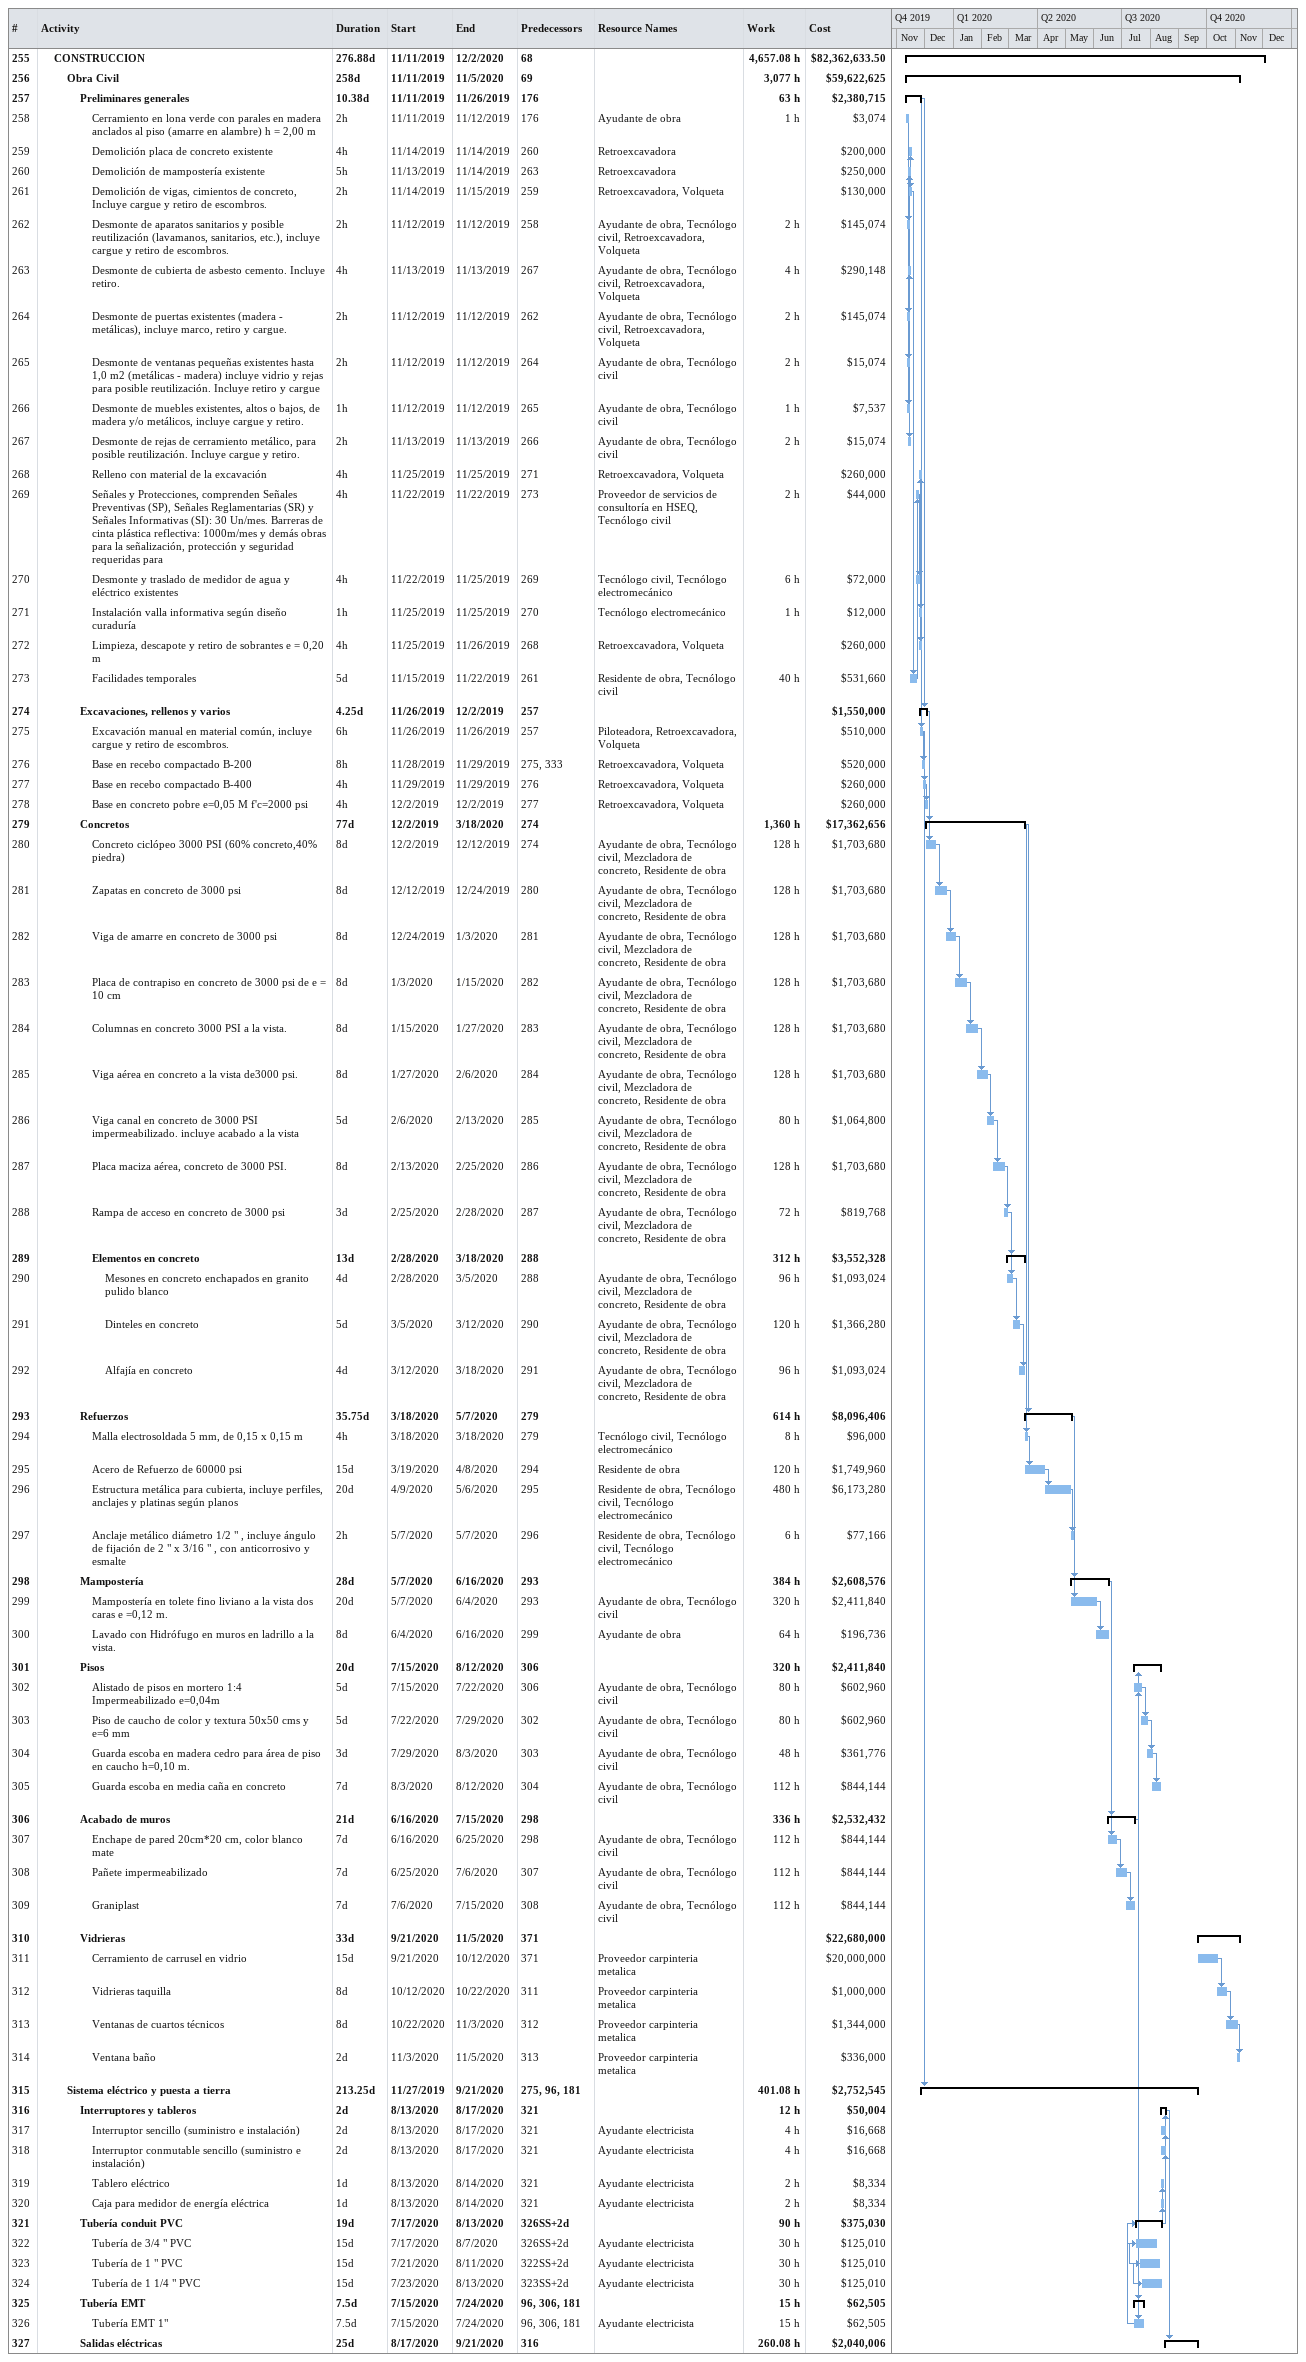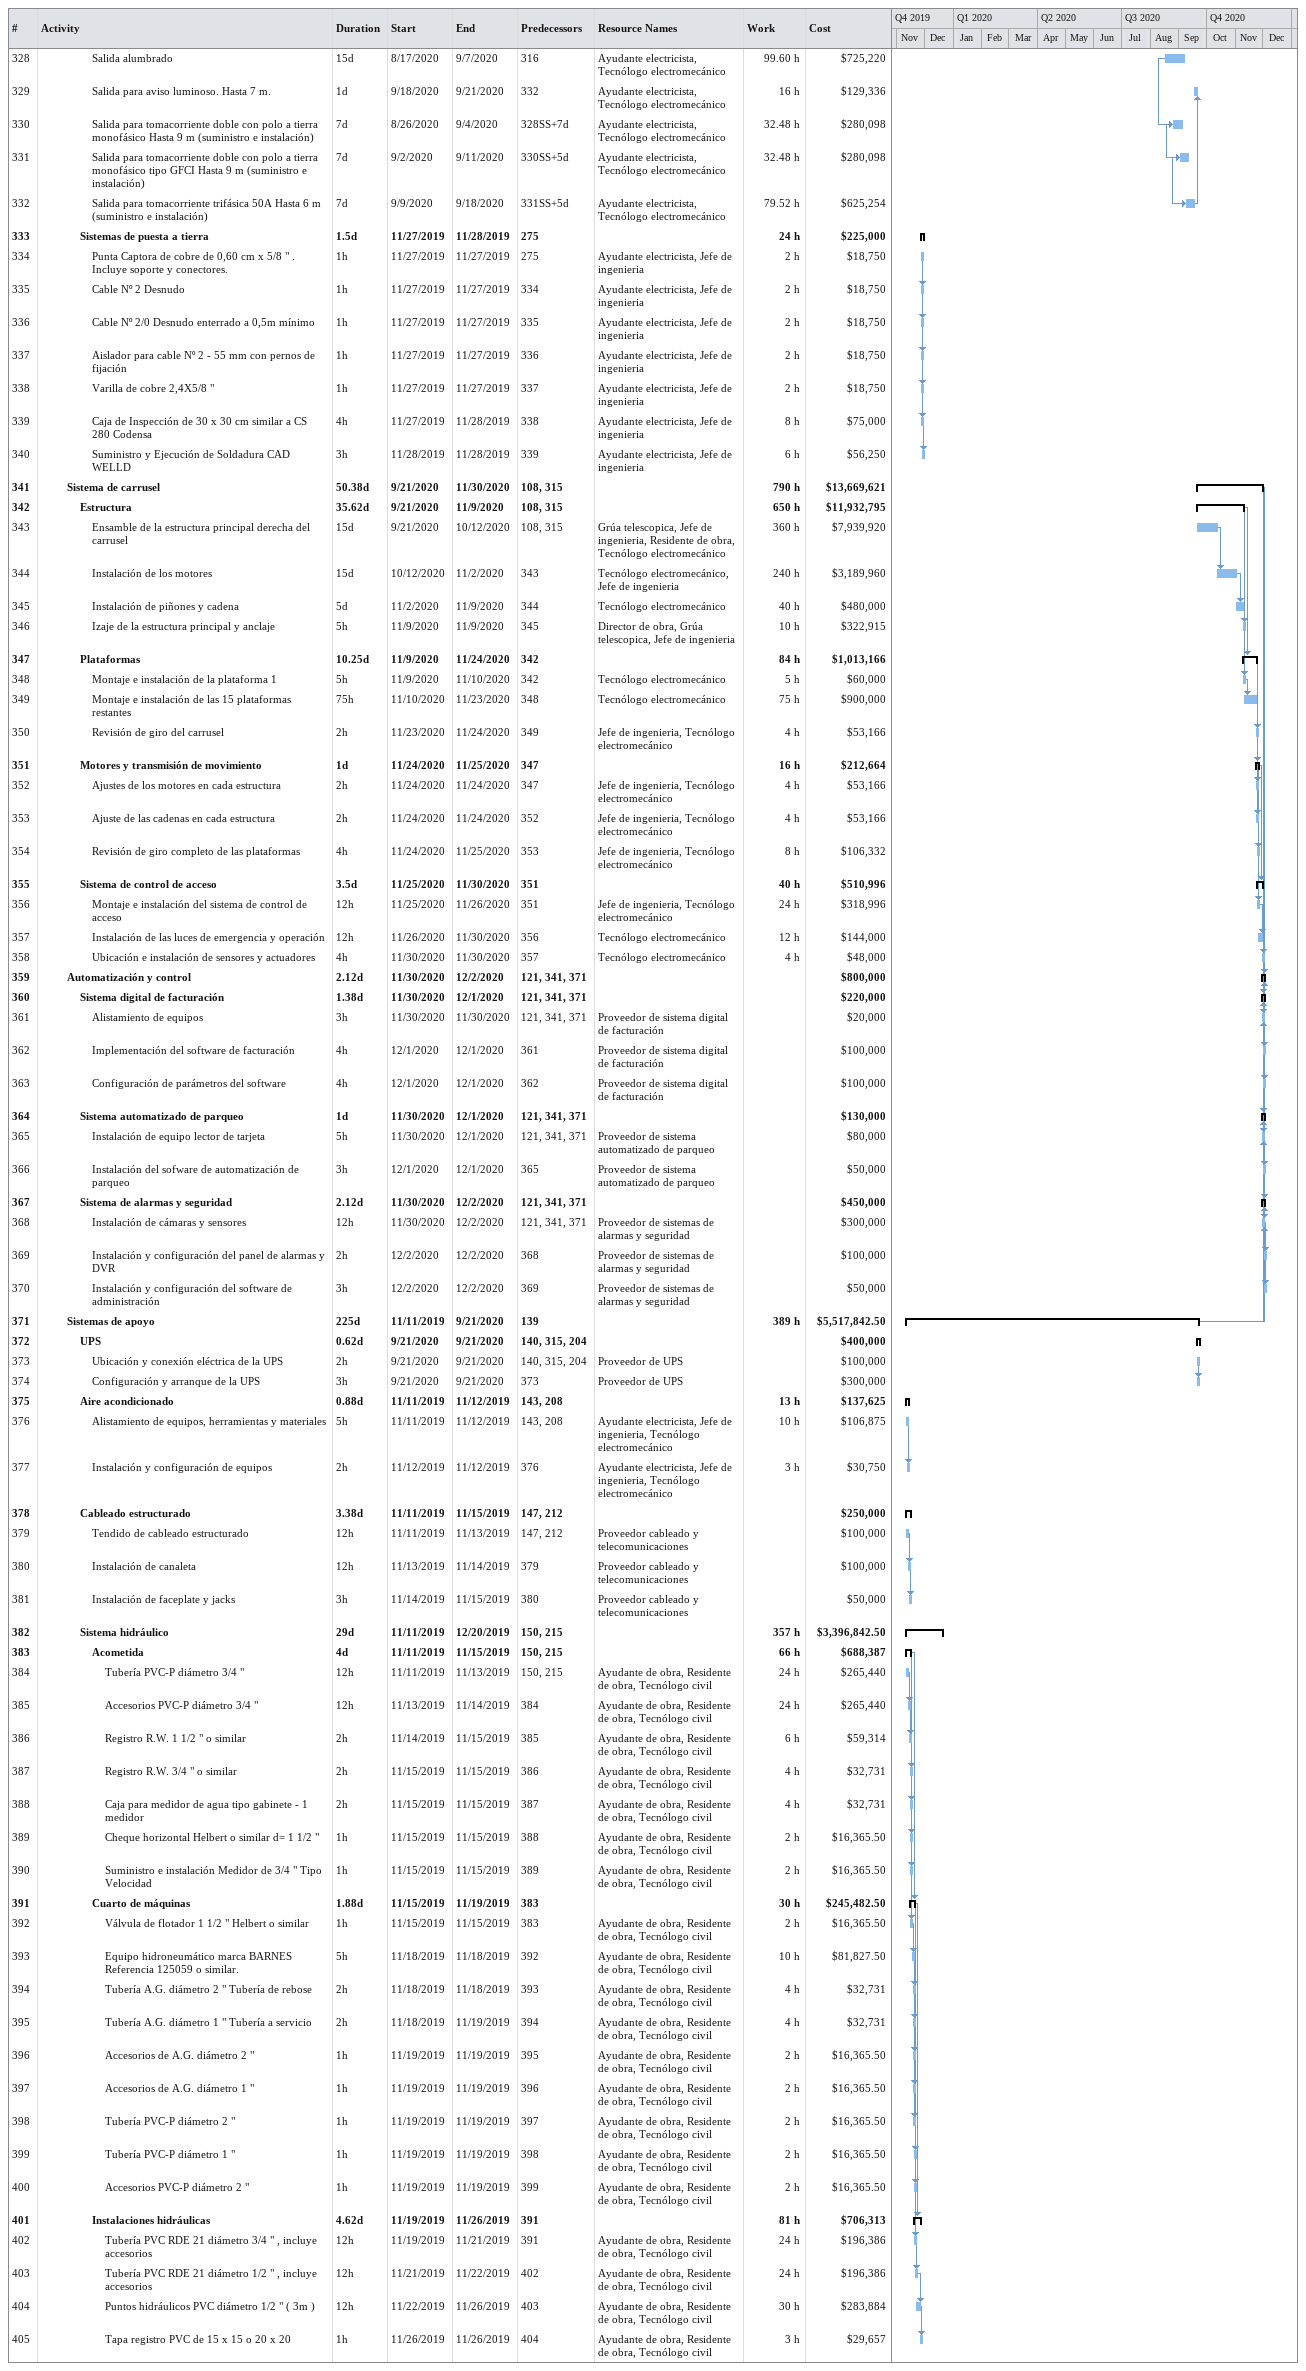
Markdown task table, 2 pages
| ID | Level | Task | Duration | Start | Finish | Predecessors | Resources | Work (h) | Cost ($) |
|---|---|---|---|---|---|---|---|---|---|
| 255 | 2 | **CONSTRUCCION** | 276.88d | 2019-11-11 | 2020-12-02 | 68 |  | 4657.08 | 82362633.50 |
| 256 | 3 | **Obra Civil** | 258d | 2019-11-11 | 2020-11-05 | 69 |  | 3077 | 59622625 |
| 257 | 4 | **Preliminares generales** | 10.38d | 2019-11-11 | 2019-11-26 | 176 |  | 63 | 2380715 |
| 258 | 5 | Cerramiento en lona verde con parales en madera anclados al piso (amarre en alambre) h = 2,00 m | 2h | 2019-11-11 | 2019-11-12 | 176 | Ayudante de obra | 1 | 3074 |
| 259 | 5 | Demolición placa de concreto existente | 4h | 2019-11-14 | 2019-11-14 | 260 | Retroexcavadora |  | 200000 |
| 260 | 5 | Demolición de mampostería existente | 5h | 2019-11-13 | 2019-11-14 | 263 | Retroexcavadora |  | 250000 |
| 261 | 5 | Demolición de vigas, cimientos de concreto, Incluye cargue y retiro de escombros. | 2h | 2019-11-14 | 2019-11-15 | 259 | Retroexcavadora, Volqueta |  | 130000 |
| 262 | 5 | Desmonte de aparatos sanitarios y posible reutilización (lavamanos, sanitarios, etc.), incluye cargue y retiro de escombros. | 2h | 2019-11-12 | 2019-11-12 | 258 | Ayudante de obra, Tecnólogo civil, Retroexcavadora, Volqueta | 2 | 145074 |
| 263 | 5 | Desmonte de cubierta de asbesto cemento. Incluye retiro. | 4h | 2019-11-13 | 2019-11-13 | 267 | Ayudante de obra, Tecnólogo civil, Retroexcavadora, Volqueta | 4 | 290148 |
| 264 | 5 | Desmonte de puertas existentes (madera - metálicas), incluye marco, retiro y cargue. | 2h | 2019-11-12 | 2019-11-12 | 262 | Ayudante de obra, Tecnólogo civil, Retroexcavadora, Volqueta | 2 | 145074 |
| 265 | 5 | Desmonte de ventanas pequeñas existentes hasta 1,0 m2 (metálicas - madera) incluye vidrio y rejas para posible reutilización. Incluye retiro y cargue | 2h | 2019-11-12 | 2019-11-12 | 264 | Ayudante de obra, Tecnólogo civil | 2 | 15074 |
| 266 | 5 | Desmonte de muebles existentes, altos o bajos, de madera y/o metálicos, incluye cargue y retiro. | 1h | 2019-11-12 | 2019-11-12 | 265 | Ayudante de obra, Tecnólogo civil | 1 | 7537 |
| 267 | 5 | Desmonte de rejas de cerramiento metálico, para posible reutilización. Incluye cargue y retiro. | 2h | 2019-11-13 | 2019-11-13 | 266 | Ayudante de obra, Tecnólogo civil | 2 | 15074 |
| 268 | 5 | Relleno con material de la excavación | 4h | 2019-11-25 | 2019-11-25 | 271 | Retroexcavadora, Volqueta |  | 260000 |
| 269 | 5 | Señales y Protecciones, comprenden Señales Preventivas (SP), Señales Reglamentarias (SR) y Señales Informativas (SI): 30 Un/mes. Barreras de cinta plástica reflectiva: 1000m/mes y demás obras para la señalización, protección y seguridad requeridas para | 4h | 2019-11-22 | 2019-11-22 | 273 | Proveedor de servicios de consultoría en HSEQ, Tecnólogo civil | 2 | 44000 |
| 270 | 5 | Desmonte y traslado de medidor de agua y eléctrico existentes | 4h | 2019-11-22 | 2019-11-25 | 269 | Tecnólogo civil, Tecnólogo electromecánico | 6 | 72000 |
| 271 | 5 | Instalación valla informativa según diseño curaduría | 1h | 2019-11-25 | 2019-11-25 | 270 | Tecnólogo electromecánico | 1 | 12000 |
| 272 | 5 | Limpieza, descapote y retiro de sobrantes e = 0,20 m | 4h | 2019-11-25 | 2019-11-26 | 268 | Retroexcavadora, Volqueta |  | 260000 |
| 273 | 5 | Facilidades temporales | 5d | 2019-11-15 | 2019-11-22 | 261 | Residente de obra, Tecnólogo civil | 40 | 531660 |
| 274 | 4 | **Excavaciones, rellenos y varios** | 4.25d | 2019-11-26 | 2019-12-02 | 257 |  |  | 1550000 |
| 275 | 5 | Excavación manual en material común, incluye cargue y retiro de escombros. | 6h | 2019-11-26 | 2019-11-26 | 257 | Piloteadora, Retroexcavadora, Volqueta |  | 510000 |
| 276 | 5 | Base en recebo compactado B-200 | 8h | 2019-11-28 | 2019-11-29 | 275, 333 | Retroexcavadora, Volqueta |  | 520000 |
| 277 | 5 | Base en recebo compactado B-400 | 4h | 2019-11-29 | 2019-11-29 | 276 | Retroexcavadora, Volqueta |  | 260000 |
| 278 | 5 | Base en concreto pobre e=0,05 M f'c=2000 psi | 4h | 2019-12-02 | 2019-12-02 | 277 | Retroexcavadora, Volqueta |  | 260000 |
| 279 | 4 | **Concretos** | 77d | 2019-12-02 | 2020-03-18 | 274 |  | 1360 | 17362656 |
| 280 | 5 | Concreto ciclópeo 3000 PSI (60% concreto,40% piedra) | 8d | 2019-12-02 | 2019-12-12 | 274 | Ayudante de obra, Tecnólogo civil, Mezcladora de concreto, Residente de obra | 128 | 1703680 |
| 281 | 5 | Zapatas en concreto de 3000 psi | 8d | 2019-12-12 | 2019-12-24 | 280 | Ayudante de obra, Tecnólogo civil, Mezcladora de concreto, Residente de obra | 128 | 1703680 |
| 282 | 5 | Viga de amarre en concreto de 3000 psi | 8d | 2019-12-24 | 2020-01-03 | 281 | Ayudante de obra, Tecnólogo civil, Mezcladora de concreto, Residente de obra | 128 | 1703680 |
| 283 | 5 | Placa de contrapiso en concreto de 3000 psi de e = 10 cm | 8d | 2020-01-03 | 2020-01-15 | 282 | Ayudante de obra, Tecnólogo civil, Mezcladora de concreto, Residente de obra | 128 | 1703680 |
| 284 | 5 | Columnas en concreto 3000 PSI a la vista. | 8d | 2020-01-15 | 2020-01-27 | 283 | Ayudante de obra, Tecnólogo civil, Mezcladora de concreto, Residente de obra | 128 | 1703680 |
| 285 | 5 | Viga aérea en concreto a la vista de3000 psi. | 8d | 2020-01-27 | 2020-02-06 | 284 | Ayudante de obra, Tecnólogo civil, Mezcladora de concreto, Residente de obra | 128 | 1703680 |
| 286 | 5 | Viga canal en concreto de 3000 PSI impermeabilizado. incluye acabado a la vista | 5d | 2020-02-06 | 2020-02-13 | 285 | Ayudante de obra, Tecnólogo civil, Mezcladora de concreto, Residente de obra | 80 | 1064800 |
| 287 | 5 | Placa maciza aérea, concreto de 3000 PSI. | 8d | 2020-02-13 | 2020-02-25 | 286 | Ayudante de obra, Tecnólogo civil, Mezcladora de concreto, Residente de obra | 128 | 1703680 |
| 288 | 5 | Rampa de acceso en concreto de 3000 psi | 3d | 2020-02-25 | 2020-02-28 | 287 | Ayudante de obra, Tecnólogo civil, Mezcladora de concreto, Residente de obra | 72 | 819768 |
| 289 | 5 | **Elementos en concreto** | 13d | 2020-02-28 | 2020-03-18 | 288 |  | 312 | 3552328 |
| 290 | 6 | Mesones en concreto enchapados en granito pulido blanco | 4d | 2020-02-28 | 2020-03-05 | 288 | Ayudante de obra, Tecnólogo civil, Mezcladora de concreto, Residente de obra | 96 | 1093024 |
| 291 | 6 | Dinteles en concreto | 5d | 2020-03-05 | 2020-03-12 | 290 | Ayudante de obra, Tecnólogo civil, Mezcladora de concreto, Residente de obra | 120 | 1366280 |
| 292 | 6 | Alfajía en concreto | 4d | 2020-03-12 | 2020-03-18 | 291 | Ayudante de obra, Tecnólogo civil, Mezcladora de concreto, Residente de obra | 96 | 1093024 |
| 293 | 4 | **Refuerzos** | 35.75d | 2020-03-18 | 2020-05-07 | 279 |  | 614 | 8096406 |
| 294 | 5 | Malla electrosoldada 5 mm, de 0,15 x 0,15 m | 4h | 2020-03-18 | 2020-03-18 | 279 | Tecnólogo civil, Tecnólogo electromecánico | 8 | 96000 |
| 295 | 5 | Acero de Refuerzo de 60000 psi | 15d | 2020-03-19 | 2020-04-08 | 294 | Residente de obra | 120 | 1749960 |
| 296 | 5 | Estructura metálica para cubierta, incluye perfiles, anclajes y platinas según planos | 20d | 2020-04-09 | 2020-05-06 | 295 | Residente de obra, Tecnólogo civil, Tecnólogo electromecánico | 480 | 6173280 |
| 297 | 5 | Anclaje metálico diámetro 1/2 " , incluye ángulo de fijación de 2 " x 3/16 " , con anticorrosivo y esmalte | 2h | 2020-05-07 | 2020-05-07 | 296 | Residente de obra, Tecnólogo civil, Tecnólogo electromecánico | 6 | 77166 |
| 298 | 4 | **Mampostería** | 28d | 2020-05-07 | 2020-06-16 | 293 |  | 384 | 2608576 |
| 299 | 5 | Mampostería en tolete fino liviano a la vista dos caras e =0,12 m. | 20d | 2020-05-07 | 2020-06-04 | 293 | Ayudante de obra, Tecnólogo civil | 320 | 2411840 |
| 300 | 5 | Lavado con Hidrófugo en muros en ladrillo a la vista. | 8d | 2020-06-04 | 2020-06-16 | 299 | Ayudante de obra | 64 | 196736 |
| 301 | 4 | **Pisos** | 20d | 2020-07-15 | 2020-08-12 | 306 |  | 320 | 2411840 |
| 302 | 5 | Alistado de pisos en mortero 1:4 Impermeabilizado e=0,04m | 5d | 2020-07-15 | 2020-07-22 | 306 | Ayudante de obra, Tecnólogo civil | 80 | 602960 |
| 303 | 5 | Piso de caucho de color y textura 50x50 cms y e=6 mm | 5d | 2020-07-22 | 2020-07-29 | 302 | Ayudante de obra, Tecnólogo civil | 80 | 602960 |
| 304 | 5 | Guarda escoba en madera cedro para área de piso en caucho h=0,10 m. | 3d | 2020-07-29 | 2020-08-03 | 303 | Ayudante de obra, Tecnólogo civil | 48 | 361776 |
| 305 | 5 | Guarda escoba en media caña en concreto | 7d | 2020-08-03 | 2020-08-12 | 304 | Ayudante de obra, Tecnólogo civil | 112 | 844144 |
| 306 | 4 | **Acabado de muros** | 21d | 2020-06-16 | 2020-07-15 | 298 |  | 336 | 2532432 |
| 307 | 5 | Enchape de pared 20cm*20 cm, color blanco mate | 7d | 2020-06-16 | 2020-06-25 | 298 | Ayudante de obra, Tecnólogo civil | 112 | 844144 |
| 308 | 5 | Pañete impermeabilizado | 7d | 2020-06-25 | 2020-07-06 | 307 | Ayudante de obra, Tecnólogo civil | 112 | 844144 |
| 309 | 5 | Graniplast | 7d | 2020-07-06 | 2020-07-15 | 308 | Ayudante de obra, Tecnólogo civil | 112 | 844144 |
| 310 | 4 | **Vidrieras** | 33d | 2020-09-21 | 2020-11-05 | 371 |  |  | 22680000 |
| 311 | 5 | Cerramiento de carrusel en vidrio | 15d | 2020-09-21 | 2020-10-12 | 371 | Proveedor carpinteria metalica |  | 20000000 |
| 312 | 5 | Vidrieras taquilla | 8d | 2020-10-12 | 2020-10-22 | 311 | Proveedor carpinteria metalica |  | 1000000 |
| 313 | 5 | Ventanas de cuartos técnicos | 8d | 2020-10-22 | 2020-11-03 | 312 | Proveedor carpinteria metalica |  | 1344000 |
| 314 | 5 | Ventana baño | 2d | 2020-11-03 | 2020-11-05 | 313 | Proveedor carpinteria metalica |  | 336000 |
| 315 | 3 | **Sistema eléctrico y puesta a tierra** | 213.25d | 2019-11-27 | 2020-09-21 | 275, 96, 181 |  | 401.08 | 2752545 |
| 316 | 4 | **Interruptores y tableros** | 2d | 2020-08-13 | 2020-08-17 | 321 |  | 12 | 50004 |
| 317 | 5 | Interruptor sencillo (suministro e instalación) | 2d | 2020-08-13 | 2020-08-17 | 321 | Ayudante electricista | 4 | 16668 |
| 318 | 5 | Interruptor conmutable sencillo (suministro e instalación) | 2d | 2020-08-13 | 2020-08-17 | 321 | Ayudante electricista | 4 | 16668 |
| 319 | 5 | Tablero eléctrico | 1d | 2020-08-13 | 2020-08-14 | 321 | Ayudante electricista | 2 | 8334 |
| 320 | 5 | Caja para medidor de energía eléctrica | 1d | 2020-08-13 | 2020-08-14 | 321 | Ayudante electricista | 2 | 8334 |
| 321 | 4 | **Tubería conduit PVC** | 19d | 2020-07-17 | 2020-08-13 | 326SS+2d |  | 90 | 375030 |
| 322 | 5 | Tubería de 3/4 " PVC | 15d | 2020-07-17 | 2020-08-07 | 326SS+2d | Ayudante electricista | 30 | 125010 |
| 323 | 5 | Tubería de 1 " PVC | 15d | 2020-07-21 | 2020-08-11 | 322SS+2d | Ayudante electricista | 30 | 125010 |
| 324 | 5 | Tubería de 1 1/4 " PVC | 15d | 2020-07-23 | 2020-08-13 | 323SS+2d | Ayudante electricista | 30 | 125010 |
| 325 | 4 | **Tubería EMT** | 7.5d | 2020-07-15 | 2020-07-24 | 96, 306, 181 |  | 15 | 62505 |
| 326 | 5 | Tubería EMT 1" | 7.5d | 2020-07-15 | 2020-07-24 | 96, 306, 181 | Ayudante electricista | 15 | 62505 |
| 327 | 4 | **Salidas eléctricas** | 25d | 2020-08-17 | 2020-09-21 | 316 |  | 260.08 | 2040006 |
| 328 | 5 | Salida alumbrado | 15d | 2020-08-17 | 2020-09-07 | 316 | Ayudante electricista, Tecnólogo electromecánico | 99.60 | 725220 |
| 329 | 5 | Salida para aviso luminoso. Hasta 7 m. | 1d | 2020-09-18 | 2020-09-21 | 332 | Ayudante electricista, Tecnólogo electromecánico | 16 | 129336 |
| 330 | 5 | Salida para tomacorriente doble con polo a tierra monofásico Hasta 9 m (suministro e instalación) | 7d | 2020-08-26 | 2020-09-04 | 328SS+7d | Ayudante electricista, Tecnólogo electromecánico | 32.48 | 280098 |
| 331 | 5 | Salida para tomacorriente doble con polo a tierra monofásico tipo GFCI Hasta 9 m (suministro e instalación) | 7d | 2020-09-02 | 2020-09-11 | 330SS+5d | Ayudante electricista, Tecnólogo electromecánico | 32.48 | 280098 |
| 332 | 5 | Salida para tomacorriente trifásica 50A Hasta 6 m (suministro e instalación) | 7d | 2020-09-09 | 2020-09-18 | 331SS+5d | Ayudante electricista, Tecnólogo electromecánico | 79.52 | 625254 |
| 333 | 4 | **Sistemas de puesta a tierra** | 1.5d | 2019-11-27 | 2019-11-28 | 275 |  | 24 | 225000 |
| 334 | 5 | Punta Captora de cobre de 0,60 cm x 5/8 " . Incluye soporte y conectores. | 1h | 2019-11-27 | 2019-11-27 | 275 | Ayudante electricista, Jefe de ingenieria | 2 | 18750 |
| 335 | 5 | Cable Nº 2 Desnudo | 1h | 2019-11-27 | 2019-11-27 | 334 | Ayudante electricista, Jefe de ingenieria | 2 | 18750 |
| 336 | 5 | Cable Nº 2/0 Desnudo enterrado a 0,5m mínimo | 1h | 2019-11-27 | 2019-11-27 | 335 | Ayudante electricista, Jefe de ingenieria | 2 | 18750 |
| 337 | 5 | Aislador para cable Nº 2 - 55 mm con pernos de fijación | 1h | 2019-11-27 | 2019-11-27 | 336 | Ayudante electricista, Jefe de ingenieria | 2 | 18750 |
| 338 | 5 | Varilla de cobre 2,4X5/8 " | 1h | 2019-11-27 | 2019-11-27 | 337 | Ayudante electricista, Jefe de ingenieria | 2 | 18750 |
| 339 | 5 | Caja de Inspección de 30 x 30 cm similar a CS 280 Codensa | 4h | 2019-11-27 | 2019-11-28 | 338 | Ayudante electricista, Jefe de ingenieria | 8 | 75000 |
| 340 | 5 | Suministro y Ejecución de Soldadura CAD WELLD | 3h | 2019-11-28 | 2019-11-28 | 339 | Ayudante electricista, Jefe de ingenieria | 6 | 56250 |
| 341 | 3 | **Sistema de carrusel** | 50.38d | 2020-09-21 | 2020-11-30 | 108, 315 |  | 790 | 13669621 |
| 342 | 4 | **Estructura** | 35.62d | 2020-09-21 | 2020-11-09 | 108, 315 |  | 650 | 11932795 |
| 343 | 5 | Ensamble de la estructura principal derecha del carrusel | 15d | 2020-09-21 | 2020-10-12 | 108, 315 | Grúa telescopica, Jefe de ingenieria, Residente de obra, Tecnólogo electromecánico | 360 | 7939920 |
| 344 | 5 | Instalación de los motores | 15d | 2020-10-12 | 2020-11-02 | 343 | Tecnólogo electromecánico, Jefe de ingenieria | 240 | 3189960 |
| 345 | 5 | Instalación de piñones y cadena | 5d | 2020-11-02 | 2020-11-09 | 344 | Tecnólogo electromecánico | 40 | 480000 |
| 346 | 5 | Izaje de la estructura principal y anclaje | 5h | 2020-11-09 | 2020-11-09 | 345 | Director de obra, Grúa telescopica, Jefe de ingenieria | 10 | 322915 |
| 347 | 4 | **Plataformas** | 10.25d | 2020-11-09 | 2020-11-24 | 342 |  | 84 | 1013166 |
| 348 | 5 | Montaje e instalación de la plataforma 1 | 5h | 2020-11-09 | 2020-11-10 | 342 | Tecnólogo electromecánico | 5 | 60000 |
| 349 | 5 | Montaje e instalación de las 15 plataformas restantes | 75h | 2020-11-10 | 2020-11-23 | 348 | Tecnólogo electromecánico | 75 | 900000 |
| 350 | 5 | Revisión de giro del carrusel | 2h | 2020-11-23 | 2020-11-24 | 349 | Jefe de ingenieria, Tecnólogo electromecánico | 4 | 53166 |
| 351 | 4 | **Motores y transmisión de movimiento** | 1d | 2020-11-24 | 2020-11-25 | 347 |  | 16 | 212664 |
| 352 | 5 | Ajustes de los motores en cada estructura | 2h | 2020-11-24 | 2020-11-24 | 347 | Jefe de ingenieria, Tecnólogo electromecánico | 4 | 53166 |
| 353 | 5 | Ajuste de las cadenas en cada estructura | 2h | 2020-11-24 | 2020-11-24 | 352 | Jefe de ingenieria, Tecnólogo electromecánico | 4 | 53166 |
| 354 | 5 | Revisión de giro completo de las plataformas | 4h | 2020-11-24 | 2020-11-25 | 353 | Jefe de ingenieria, Tecnólogo electromecánico | 8 | 106332 |
| 355 | 4 | **Sistema de control de acceso** | 3.5d | 2020-11-25 | 2020-11-30 | 351 |  | 40 | 510996 |
| 356 | 5 | Montaje e instalación del sistema de control de acceso | 12h | 2020-11-25 | 2020-11-26 | 351 | Jefe de ingenieria, Tecnólogo electromecánico | 24 | 318996 |
| 357 | 5 | Instalación de las luces de emergencia y operación | 12h | 2020-11-26 | 2020-11-30 | 356 | Tecnólogo electromecánico | 12 | 144000 |
| 358 | 5 | Ubicación e instalación de sensores y actuadores | 4h | 2020-11-30 | 2020-11-30 | 357 | Tecnólogo electromecánico | 4 | 48000 |
| 359 | 3 | **Automatización y control** | 2.12d | 2020-11-30 | 2020-12-02 | 121, 341, 371 |  |  | 800000 |
| 360 | 4 | **Sistema digital de facturación** | 1.38d | 2020-11-30 | 2020-12-01 | 121, 341, 371 |  |  | 220000 |
| 361 | 5 | Alistamiento de equipos | 3h | 2020-11-30 | 2020-11-30 | 121, 341, 371 | Proveedor de sistema digital de facturación |  | 20000 |
| 362 | 5 | Implementación del software de facturación | 4h | 2020-12-01 | 2020-12-01 | 361 | Proveedor de sistema digital de facturación |  | 100000 |
| 363 | 5 | Configuración de parámetros del software | 4h | 2020-12-01 | 2020-12-01 | 362 | Proveedor de sistema digital de facturación |  | 100000 |
| 364 | 4 | **Sistema automatizado de parqueo** | 1d | 2020-11-30 | 2020-12-01 | 121, 341, 371 |  |  | 130000 |
| 365 | 5 | Instalación de equipo lector de tarjeta | 5h | 2020-11-30 | 2020-12-01 | 121, 341, 371 | Proveedor de sistema automatizado de parqueo |  | 80000 |
| 366 | 5 | Instalación del sofware de automatización de parqueo | 3h | 2020-12-01 | 2020-12-01 | 365 | Proveedor de sistema automatizado de parqueo |  | 50000 |
| 367 | 4 | **Sistema de alarmas y seguridad** | 2.12d | 2020-11-30 | 2020-12-02 | 121, 341, 371 |  |  | 450000 |
| 368 | 5 | Instalación de cámaras y sensores | 12h | 2020-11-30 | 2020-12-02 | 121, 341, 371 | Proveedor de sistemas de alarmas y seguridad |  | 300000 |
| 369 | 5 | Instalación y configuración del panel de alarmas y DVR | 2h | 2020-12-02 | 2020-12-02 | 368 | Proveedor de sistemas de alarmas y seguridad |  | 100000 |
| 370 | 5 | Instalación y configuración del software de administración | 3h | 2020-12-02 | 2020-12-02 | 369 | Proveedor de sistemas de alarmas y seguridad |  | 50000 |
| 371 | 3 | **Sistemas de apoyo** | 225d | 2019-11-11 | 2020-09-21 | 139 |  | 389 | 5517842.50 |
| 372 | 4 | **UPS** | 0.62d | 2020-09-21 | 2020-09-21 | 140, 315, 204 |  |  | 400000 |
| 373 | 5 | Ubicación y conexión eléctrica de la UPS | 2h | 2020-09-21 | 2020-09-21 | 140, 315, 204 | Proveedor de UPS |  | 100000 |
| 374 | 5 | Configuración y arranque de la UPS | 3h | 2020-09-21 | 2020-09-21 | 373 | Proveedor de UPS |  | 300000 |
| 375 | 4 | **Aire acondicionado** | 0.88d | 2019-11-11 | 2019-11-12 | 143, 208 |  | 13 | 137625 |
| 376 | 5 | Alistamiento de equipos, herramientas y materiales | 5h | 2019-11-11 | 2019-11-12 | 143, 208 | Ayudante electricista, Jefe de ingenieria, Tecnólogo electromecánico | 10 | 106875 |
| 377 | 5 | Instalación y configuración de equipos | 2h | 2019-11-12 | 2019-11-12 | 376 | Ayudante electricista, Jefe de ingenieria, Tecnólogo electromecánico | 3 | 30750 |
| 378 | 4 | **Cableado estructurado** | 3.38d | 2019-11-11 | 2019-11-15 | 147, 212 |  |  | 250000 |
| 379 | 5 | Tendido de cableado estructurado | 12h | 2019-11-11 | 2019-11-13 | 147, 212 | Proveedor cableado y telecomunicaciones |  | 100000 |
| 380 | 5 | Instalación de canaleta | 12h | 2019-11-13 | 2019-11-14 | 379 | Proveedor cableado y telecomunicaciones |  | 100000 |
| 381 | 5 | Instalación de faceplate y jacks | 3h | 2019-11-14 | 2019-11-15 | 380 | Proveedor cableado y telecomunicaciones |  | 50000 |
| 382 | 4 | **Sistema hidráulico** | 29d | 2019-11-11 | 2019-12-20 | 150, 215 |  | 357 | 3396842.50 |
| 383 | 5 | **Acometida** | 4d | 2019-11-11 | 2019-11-15 | 150, 215 |  | 66 | 688387 |
| 384 | 6 | Tubería PVC-P diámetro 3/4 " | 12h | 2019-11-11 | 2019-11-13 | 150, 215 | Ayudante de obra, Residente de obra, Tecnólogo civil | 24 | 265440 |
| 385 | 6 | Accesorios PVC-P diámetro 3/4 " | 12h | 2019-11-13 | 2019-11-14 | 384 | Ayudante de obra, Residente de obra, Tecnólogo civil | 24 | 265440 |
| 386 | 6 | Registro R.W. 1 1/2 " o similar | 2h | 2019-11-14 | 2019-11-15 | 385 | Ayudante de obra, Residente de obra, Tecnólogo civil | 6 | 59314 |
| 387 | 6 | Registro R.W. 3/4 " o similar | 2h | 2019-11-15 | 2019-11-15 | 386 | Ayudante de obra, Residente de obra, Tecnólogo civil | 4 | 32731 |
| 388 | 6 | Caja para medidor de agua tipo gabinete - 1 medidor | 2h | 2019-11-15 | 2019-11-15 | 387 | Ayudante de obra, Residente de obra, Tecnólogo civil | 4 | 32731 |
| 389 | 6 | Cheque horizontal Helbert o similar d= 1 1/2 " | 1h | 2019-11-15 | 2019-11-15 | 388 | Ayudante de obra, Residente de obra, Tecnólogo civil | 2 | 16365.50 |
| 390 | 6 | Suministro e instalación Medidor de 3/4 " Tipo Velocidad | 1h | 2019-11-15 | 2019-11-15 | 389 | Ayudante de obra, Residente de obra, Tecnólogo civil | 2 | 16365.50 |
| 391 | 5 | **Cuarto de máquinas** | 1.88d | 2019-11-15 | 2019-11-19 | 383 |  | 30 | 245482.50 |
| 392 | 6 | Válvula de flotador 1 1/2 " Helbert o similar | 1h | 2019-11-15 | 2019-11-15 | 383 | Ayudante de obra, Residente de obra, Tecnólogo civil | 2 | 16365.50 |
| 393 | 6 | Equipo hidroneumático marca BARNES Referencia 125059 o similar. | 5h | 2019-11-18 | 2019-11-18 | 392 | Ayudante de obra, Residente de obra, Tecnólogo civil | 10 | 81827.50 |
| 394 | 6 | Tubería A.G. diámetro 2 " Tubería de rebose | 2h | 2019-11-18 | 2019-11-18 | 393 | Ayudante de obra, Residente de obra, Tecnólogo civil | 4 | 32731 |
| 395 | 6 | Tubería A.G. diámetro 1 " Tubería a servicio | 2h | 2019-11-18 | 2019-11-19 | 394 | Ayudante de obra, Residente de obra, Tecnólogo civil | 4 | 32731 |
| 396 | 6 | Accesorios de A.G. diámetro 2 " | 1h | 2019-11-19 | 2019-11-19 | 395 | Ayudante de obra, Residente de obra, Tecnólogo civil | 2 | 16365.50 |
| 397 | 6 | Accesorios de A.G. diámetro 1 " | 1h | 2019-11-19 | 2019-11-19 | 396 | Ayudante de obra, Residente de obra, Tecnólogo civil | 2 | 16365.50 |
| 398 | 6 | Tubería PVC-P diámetro 2 " | 1h | 2019-11-19 | 2019-11-19 | 397 | Ayudante de obra, Residente de obra, Tecnólogo civil | 2 | 16365.50 |
| 399 | 6 | Tubería PVC-P diámetro 1 " | 1h | 2019-11-19 | 2019-11-19 | 398 | Ayudante de obra, Residente de obra, Tecnólogo civil | 2 | 16365.50 |
| 400 | 6 | Accesorios PVC-P diámetro 2 " | 1h | 2019-11-19 | 2019-11-19 | 399 | Ayudante de obra, Residente de obra, Tecnólogo civil | 2 | 16365.50 |
| 401 | 5 | **Instalaciones hidráulicas** | 4.62d | 2019-11-19 | 2019-11-26 | 391 |  | 81 | 706313 |
| 402 | 6 | Tubería PVC RDE 21 diámetro 3/4 " , incluye accesorios | 12h | 2019-11-19 | 2019-11-21 | 391 | Ayudante de obra, Residente de obra, Tecnólogo civil | 24 | 196386 |
| 403 | 6 | Tubería PVC RDE 21 diámetro 1/2 " , incluye accesorios | 12h | 2019-11-21 | 2019-11-22 | 402 | Ayudante de obra, Residente de obra, Tecnólogo civil | 24 | 196386 |
| 404 | 6 | Puntos hidráulicos PVC diámetro 1/2 " ( 3m ) | 12h | 2019-11-22 | 2019-11-26 | 403 | Ayudante de obra, Residente de obra, Tecnólogo civil | 30 | 283884 |
| 405 | 6 | Tapa registro PVC de 15 x 15 o 20 x 20 | 1h | 2019-11-26 | 2019-11-26 | 404 | Ayudante de obra, Residente de obra, Tecnólogo civil | 3 | 29657 |
